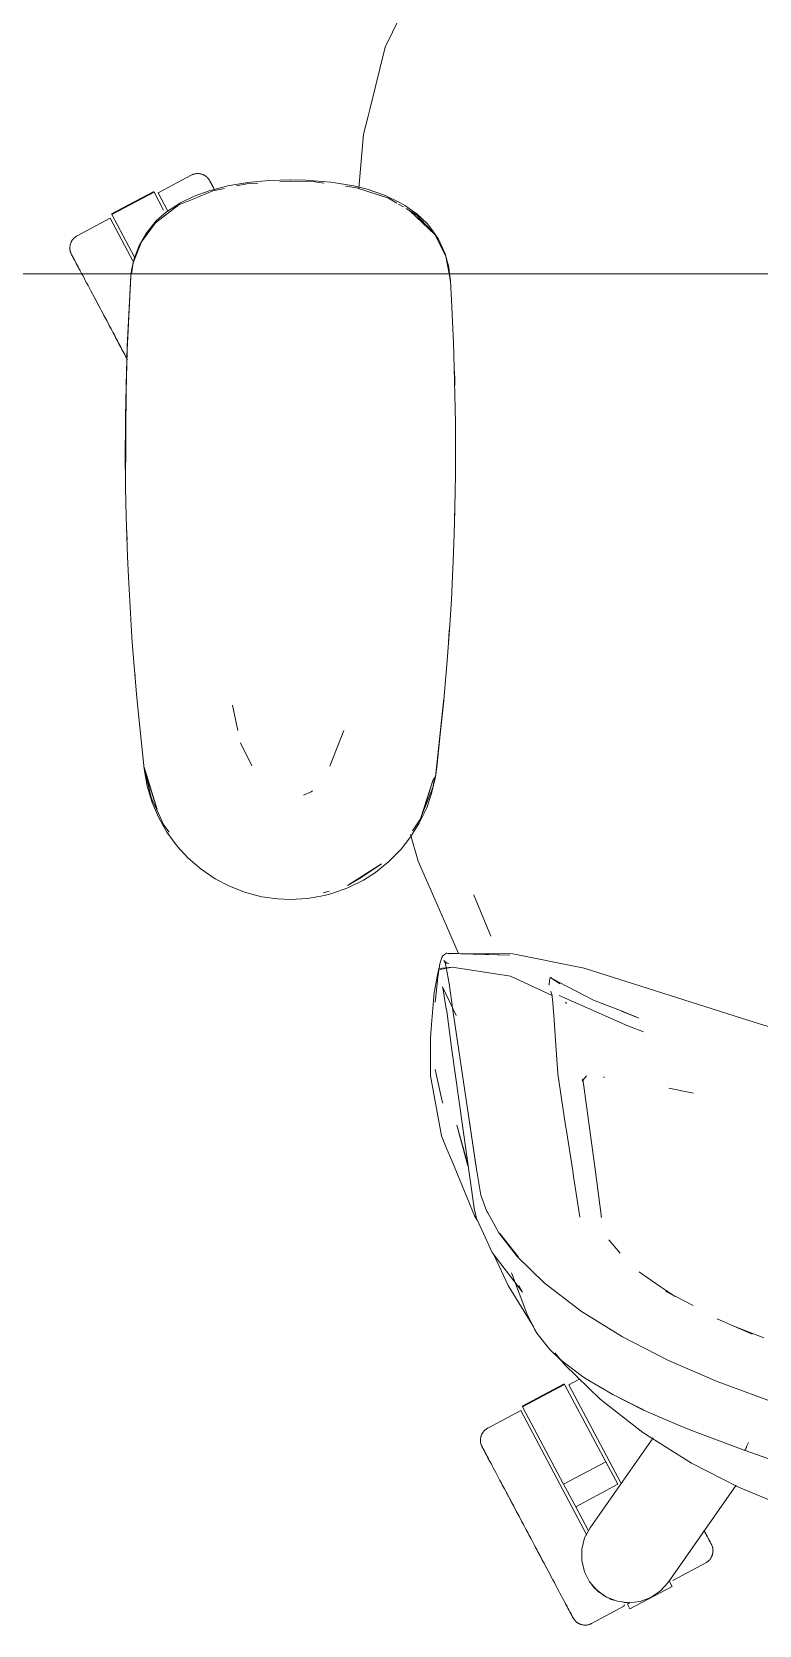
# Model space of a CAD drawing. Header units: millimetres. Extents: x 155927 to 295199, y -4084 to 97293.
# Drawn here: x 165574.8 to 165788.3, y 23020 to 23487.9 of the extents above; entities that cross this region are included whole.
import ezdxf

# ---------------------------------------------------------------- set-up
doc = ezdxf.new("R2010")
doc.units = ezdxf.units.MM
doc.header["$MEASUREMENT"] = 0
doc.layers.add('G-IMPT', color=8, linetype='CONTINUOUS', lineweight=9)
doc.layers.add('I-FURN', color=8, linetype='CONTINUOUS', lineweight=9)

msp = doc.modelspace()

# ---------------------------------------------------------------- linework, layer by layer
at = {"layer": 'G-IMPT'}
for p, q in [((165680.64, 23487.84), (165686.28, 23499.31)), ((165680.64, 23487.84), (165678.49, 23483.47)), ((165678.49, 23483.47), (165674.08, 23465.53)), ((165674.08, 23465.53), (165673.5, 23463.16)), ((165672.2, 23457.87), (165673.5, 23463.16)), ((165670.76, 23441.99), (165672.2, 23457.87)), ((165626.81, 23441.28), (165632.29, 23442.71)), ((165627.93, 23441.26), (165631.39, 23441.97)), ((165638.23, 23443.71), (165632.29, 23442.71)), ((165634.9, 23442.69), (165637.89, 23443.3)), ((165637.89, 23443.3), (165641.09, 23443.49)), ((165638.23, 23443.71), (165644.38, 23444.28)), ((165650.72, 23444.46), (165644.38, 23444.28)), ((165647.61, 23443.89), (165650.72, 23444.08)), ((165655.22, 23444.37), (165650.72, 23444.46)), ((165657.88, 23443.85), (165650.72, 23444.08)), ((165655.22, 23444.37), (165662.54, 23443.79)), ((165657.88, 23443.85), (165660.66, 23443.46)), ((165669.3, 23442.68), (165662.54, 23443.79)), ((165666.85, 23442.59), (165670.14, 23442.13)), ((165673.23, 23441.7), (165669.3, 23442.68)), ((165670.14, 23442.13), (165679.53, 23439.1)), ((165673.23, 23441.7), (165678.31, 23439.96)), ((165611.12, 23431.87), (165617.91, 23437.09)), ((165618.41, 23437.71), (165614.36, 23435.06)), ((165617.91, 23437.09), (165622.3, 23438.93)), ((165618.41, 23437.71), (165622.48, 23439.7)), ((165627.93, 23441.26), (165622.3, 23438.93)), ((165626.81, 23441.28), (165622.48, 23439.7)), ((165678.31, 23439.96), (165682.95, 23437.75)), ((165679.53, 23439.1), (165681.99, 23437.63)), ((165682.45, 23437.35), (165683.89, 23436.49)), ((165682.95, 23437.75), (165684.32, 23436.95)), ((165687.78, 23434.5), (165684.32, 23436.95)), ((165608.24, 23428.65), (165611.32, 23432.39)), ((165614.36, 23435.06), (165611.32, 23432.39)), ((165684.68, 23436.02), (165687.83, 23434.13)), ((165685.75, 23435.33), (165687.22, 23434.05)), ((165685.75, 23435.33), (165693.14, 23428.42)), ((165687.37, 23433.91), (165690.91, 23430.84)), ((165690.83, 23431.64), (165687.78, 23434.5)), ((165687.83, 23434.13), (165693.14, 23428.42)), ((165606.29, 23425.22), (165608.24, 23428.65)), ((165606.95, 23426.25), (165611.12, 23431.87)), ((165690.83, 23431.64), (165691.96, 23430.31)), ((165693.14, 23428.42), (165690.91, 23430.84)), ((165694.16, 23427.09), (165691.96, 23430.31)), ((165694.24, 23426.19), (165693.14, 23428.42)), ((165604.54, 23420.05), (165606.95, 23426.25)), ((165606.29, 23425.22), (165604.89, 23421.58)), ((165694.16, 23427.09), (165696.15, 23422.77)), ((165694.24, 23426.19), (165696.35, 23421.93)), ((165604.54, 23420.05), (165604.06, 23416.88)), ((165604.53, 23420.23), (165604.08, 23417.84)), ((165604.53, 23420.23), (165604.89, 23421.58)), ((165697.22, 23418.82), (165696.15, 23422.77)), ((165696.35, 23421.93), (165697.29, 23416.88)), ((165697.46, 23416.88), (165697.22, 23418.82)), ((165602.74, 23394.4), (165603.83, 23416.19)), ((165602.74, 23394.4), (165603.72, 23414.58)), ((165602.78, 23395.61), (165603.83, 23416.19)), ((165603.83, 23416.19), (165603.72, 23414.58)), ((165603.83, 23416.19), (165604.08, 23417.84)), ((165697.29, 23416.88), (165697.72, 23414.58)), ((165697.72, 23414.81), (165697.46, 23416.88)), ((165698, 23409.14), (165697.72, 23414.81)), ((165698, 23409.14), (165698.61, 23396.58)), ((165602.28, 23374.22), (165602.78, 23395.61)), ((165602.44, 23384.05), (165602.78, 23395.61)), ((165602.78, 23395.61), (165602.74, 23394.4)), ((165698.74, 23393.04), (165698.61, 23396.58)), ((165602.28, 23374.22), (165602.74, 23394.4)), ((165699.12, 23377.37), (165698.74, 23393.04)), ((165698.82, 23388.99), (165698.94, 23386.31)), ((165698.94, 23384.09), (165698.94, 23386.31)), ((165602.44, 23384.05), (165602.23, 23364.83)), ((165602.28, 23374.22), (165602.44, 23384.05)), ((165602.32, 23354.03), (165602.44, 23384.05)), ((165602.3, 23376.25), (165602.37, 23378.16)), ((165602.32, 23374.22), (165602.3, 23376.25)), ((165699.12, 23377.37), (165699.17, 23372.86)), ((165602.32, 23354.03), (165602.28, 23374.22)), ((165699.17, 23372.86), (165699.16, 23358.14)), ((165602.32, 23354.03), (165602.23, 23364.83)), ((165699.09, 23352.67), (165699.16, 23358.14)), ((165602.32, 23354.03), (165602.49, 23345.61)), ((165699.09, 23352.67), (165698.79, 23340.37)), ((165602.88, 23333.86), (165602.49, 23345.61)), ((165698.95, 23345.89), (165698.95, 23347.97)), ((165602.63, 23340.68), (165602.61, 23342.17)), ((165602.74, 23338.74), (165602.63, 23340.68)), ((165698.5, 23332.49), (165698.79, 23340.37)), ((165602.88, 23333.86), (165603.13, 23327.83)), ((165698.5, 23332.49), (165697.96, 23321.18)), ((165603.94, 23313.69), (165603.13, 23327.83)), ((165697.4, 23312.31), (165697.96, 23321.18)), ((165604.27, 23308.6), (165603.94, 23313.69)), ((165697.4, 23312.31), (165696.67, 23302.02)), ((165697.26, 23310.27), (165697.35, 23312.17)), ((165604.27, 23308.6), (165605.51, 23293.55)), ((165697.26, 23310.27), (165697.13, 23308.85)), ((165695.69, 23290.62), (165696.67, 23302.02)), ((165604.92, 23300.42), (165605.08, 23298.75)), ((165605.51, 23293.55), (165605.86, 23289.42)), ((165693.33, 23269.19), (165695.79, 23292.14)), ((165695.79, 23292.14), (165693.67, 23272.01)), ((165605.86, 23289.42), (165607.76, 23271.49)), ((165633.73, 23290.21), (165635.31, 23282.77)), ((165693.33, 23269.19), (165695.69, 23290.62)), ((165666.43, 23282.71), (165662.29, 23272.28)), ((165639.34, 23272.38), (165636.07, 23279.16)), ((165607.76, 23272.01), (165611.6, 23259.54)), ((165607.76, 23272.01), (165608.68, 23268.69)), ((165607.76, 23271.49), (165608.66, 23266.45)), ((165609.81, 23263.04), (165607.89, 23271.44)), ((165611.6, 23259.54), (165608.68, 23268.69)), ((165688.93, 23256.84), (165692.75, 23268.69)), ((165689.84, 23259.54), (165692.75, 23268.69)), ((165693.33, 23269.19), (165692.18, 23264.23)), ((165693.12, 23269.11), (165692.54, 23266.06)), ((165693.33, 23269.19), (165693.67, 23272.01)), ((165610.13, 23261.58), (165608.66, 23266.45)), ((165654.54, 23263.74), (165656.76, 23264.76)), ((165656.76, 23264.76), (165657.22, 23265.05)), ((165692.54, 23266.06), (165689.34, 23257.87)), ((165690.73, 23260.09), (165692.18, 23264.23)), ((165609.81, 23263.04), (165613.55, 23254.97)), ((165611.94, 23257.35), (165610.13, 23261.58)), ((165688.54, 23255.51), (165690.73, 23260.09)), ((165688.93, 23256.84), (165689.84, 23259.54)), ((165611.94, 23257.35), (165614.45, 23252.91)), ((165615.14, 23252.86), (165613.55, 23254.97)), ((165688.54, 23255.51), (165685.81, 23251.19)), ((165688.93, 23256.84), (165686.51, 23253.26)), ((165689.21, 23257.54), (165688.93, 23256.84)), ((165617.44, 23248.82), (165614.45, 23252.91)), ((165683.19, 23247.88), (165685.81, 23251.19)), ((165688.25, 23244.35), (165686, 23252.17)), ((165617.44, 23248.82), (165620.61, 23245.38)), ((165624.45, 23242.06), (165620.61, 23245.38)), ((165679.64, 23244.27), (165683.19, 23247.88)), ((165628.61, 23239.23), (165624.45, 23242.06)), ((165667.51, 23237.23), (165677.46, 23243.55)), ((165671.19, 23239.39), (165677.46, 23243.55)), ((165672.12, 23238.82), (165675.66, 23241.09)), ((165679.64, 23244.27), (165675.66, 23241.09)), ((165688.25, 23244.35), (165693.11, 23233.23)), ((165628.61, 23239.23), (165632.78, 23237.04)), ((165632.78, 23237.04), (165637.49, 23235.21)), ((165667.61, 23236.58), (165662.83, 23234.87)), ((165667.51, 23237.23), (165671.19, 23239.39)), ((165667.61, 23236.58), (165672.12, 23238.82)), ((165642.36, 23233.95), (165637.49, 23235.21)), ((165642.36, 23233.95), (165646.87, 23233.3)), ((165650.72, 23233.13), (165646.87, 23233.3)), ((165650.72, 23233.13), (165655.76, 23233.42)), ((165655.76, 23233.42), (165660.71, 23234.3)), ((165662.06, 23235.56), (165660.37, 23235.05)), ((165660.71, 23234.3), (165662.83, 23234.87)), ((165693.11, 23233.23), (165696.53, 23225.39)), ((165704.53, 23234.45), (165704.64, 23234.19)), ((165709.56, 23222.33), (165704.64, 23234.19)), ((165696.53, 23225.39), (165700.1, 23217.22)), ((165696.55, 23217.36), (165695.97, 23216.97)), ((165696.55, 23217.36), (165697.41, 23217.17)), ((165715.11, 23216.75), (165696.66, 23217.33)), ((165696.66, 23217.33), (165697.13, 23217.23)), ((165715.11, 23216.75), (165697.13, 23217.23)), ((165715.99, 23217.19), (165697.13, 23217.23)), ((165697.13, 23217.23), (165697.3, 23217.2)), ((165697.41, 23217.17), (165697.3, 23217.2)), ((165736.95, 23212.99), (165715.99, 23217.19)), ((165693.81, 23210.5), (165694.26, 23212.82)), ((165694.07, 23210.91), (165694.61, 23214.19)), ((165698.21, 23213.21), (165694.26, 23212.82)), ((165694.61, 23214.19), (165695.16, 23216.06)), ((165694.67, 23212.59), (165698.25, 23213.27)), ((165694.67, 23212.59), (165698.21, 23213.21)), ((165695.48, 23216.59), (165695.16, 23216.06)), ((165695.48, 23216.59), (165695.97, 23216.97)), ((165696.2, 23214.7), (165695.8, 23215.2)), ((165696.36, 23214.11), (165695.8, 23215.2)), ((165696.36, 23214.11), (165696.19, 23214.73)), ((165696.19, 23214.73), (165697.3, 23208.46)), ((165696.74, 23214.38), (165696.2, 23214.7)), ((165696.74, 23214.38), (165697.24, 23214.3)), ((165715.29, 23210.56), (165698.25, 23213.27)), ((165787.19, 23197), (165736.95, 23212.99)), ((165693.81, 23210.5), (165693, 23206.25)), ((165693.48, 23205.61), (165693.99, 23210.3)), ((165694.07, 23210.91), (165693.99, 23210.3)), ((165698.41, 23200.61), (165697.3, 23208.46)), ((165715.29, 23210.56), (165727.59, 23204.97)), ((165726.66, 23207.95), (165726.82, 23209.48)), ((165726.82, 23209.48), (165726.97, 23210.17)), ((165726.97, 23210.17), (165727.1, 23210.2)), ((165727.1, 23210.2), (165727.27, 23210.23)), ((165727.1, 23210.2), (165729.81, 23208.36)), ((165727.1, 23210.2), (165729.56, 23208.85)), ((165739.67, 23203.57), (165729.56, 23208.85)), ((165692.15, 23196.46), (165692.96, 23205.78)), ((165692.96, 23205.78), (165693, 23206.25)), ((165693.48, 23205.61), (165693.26, 23203.02)), ((165699.4, 23199.06), (165695.39, 23207.49)), ((165695.39, 23207.49), (165695.54, 23206.62)), ((165695.54, 23206.62), (165696.37, 23201.6)), ((165727.14, 23206.22), (165727.41, 23205.45)), ((165727.43, 23205.38), (165727.41, 23205.45)), ((165727.72, 23202.92), (165727.43, 23205.38)), ((165749.77, 23196.02), (165729.61, 23204.94)), ((165731.78, 23202.56), (165731.51, 23203)), ((165739.67, 23203.57), (165748.14, 23200.31)), ((165696.37, 23201.6), (165696.59, 23200.31)), ((165698.02, 23189.64), (165696.59, 23200.31)), ((165702.97, 23169.73), (165698.41, 23200.61)), ((165727.72, 23202.92), (165727.76, 23202.55)), ((165728.01, 23199.14), (165727.76, 23202.55)), ((165728.01, 23199.14), (165728.65, 23190.3)), ((165753.03, 23198.3), (165747.93, 23200.32)), ((165747.93, 23200.32), (165752.46, 23198.53)), ((165748.14, 23200.31), (165753.03, 23198.3)), ((165692.15, 23196.46), (165691.81, 23192.5)), ((165754.36, 23194.27), (165749.77, 23196.02)), ((165787.19, 23197), (165817.17, 23187.82)), ((165691.81, 23192.5), (165691.81, 23188.33)), ((165698.02, 23189.64), (165704.7, 23142.43)), ((165729.27, 23182.05), (165728.65, 23190.3)), ((165691.84, 23181.36), (165691.81, 23188.33)), ((165691.84, 23181.36), (165695.08, 23163.67)), ((165693.25, 23183.23), (165695.29, 23173.92)), ((165729.28, 23181.97), (165729.27, 23182.05)), ((165729.28, 23181.97), (165731.49, 23166.76)), ((165737.66, 23181.32), (165736.41, 23179.75)), ((165736.45, 23179.96), (165736.49, 23180.2)), ((165736.54, 23180.46), (165736.49, 23180.2)), ((165740.28, 23153.13), (165736.54, 23180.46)), ((165742.6, 23180.96), (165742.95, 23180.92)), ((165769.08, 23176.28), (165761.82, 23177.7)), ((165695.29, 23173.92), (165695.45, 23173.35)), ((165699.57, 23166.85), (165702.93, 23154.96)), ((165699.57, 23166.85), (165702.82, 23154.86)), ((165702.97, 23169.73), (165705.3, 23154.54)), ((165703.06, 23169.13), (165705.36, 23153.97)), ((165703.06, 23169.13), (165705.3, 23154.54)), ((165731.49, 23166.76), (165731.73, 23165.21)), ((165695.08, 23163.67), (165696.67, 23159.81)), ((165731.73, 23165.21), (165733.6, 23153.43)), ((165698.06, 23156.44), (165696.67, 23159.81)), ((165704.86, 23139.99), (165698.06, 23156.44)), ((165706.66, 23146.3), (165705.36, 23153.97)), ((165733.86, 23151.78), (165733.6, 23153.43)), ((165734.92, 23144.94), (165733.86, 23151.78)), ((165740.28, 23153.13), (165742.06, 23139.77)), ((165704.7, 23142.43), (165705.35, 23139.43)), ((165708.41, 23141.5), (165706.66, 23146.3)), ((165734.92, 23144.94), (165735.67, 23139.87)), ((165705.63, 23138.82), (165704.86, 23139.99)), ((165706.91, 23136.07), (165705.35, 23139.43)), ((165708.41, 23141.5), (165708.63, 23141.08)), ((165711.92, 23135.25), (165708.63, 23141.08)), ((165742.06, 23139.77), (165741.91, 23140.24)), ((165709.98, 23129.49), (165706.91, 23136.07)), ((165717.34, 23128.28), (165711.92, 23135.25)), ((165712.24, 23135.02), (165717.64, 23128.07)), ((165712.24, 23135.02), (165714.83, 23131.65)), ((165747.56, 23129.27), (165744.22, 23133.18)), ((165718.89, 23117.84), (165709.98, 23129.49)), ((165714.6, 23119.73), (165710.62, 23128.36)), ((165717.64, 23128.07), (165714.83, 23131.65)), ((165717.34, 23128.28), (165725.24, 23120.55)), ((165715.66, 23123.5), (165720.17, 23111.59)), ((165754.19, 23123), (165753.09, 23123.75)), ((165721.73, 23108.28), (165714.6, 23119.73)), ((165718.89, 23117.84), (165717.78, 23119.79)), ((165725.24, 23120.55), (165735.67, 23112.53)), ((165759.32, 23119.51), (165754.19, 23123)), ((165759.9, 23119.11), (165759.32, 23119.51)), ((165763.66, 23116.55), (165759.9, 23119.11)), ((165763.66, 23116.55), (165760.88, 23118.06)), ((165768.99, 23113.87), (165760.88, 23118.06)), ((165721.24, 23109.36), (165720.17, 23111.59)), ((165735.67, 23112.53), (165735.93, 23112.36)), ((165742.03, 23108.47), (165735.93, 23112.36)), ((165776.03, 23110), (165780.88, 23107.8)), ((165722.42, 23106.93), (165721.24, 23109.36)), ((165721.73, 23108.28), (165722.23, 23107.52)), ((165722.42, 23106.93), (165723.03, 23105.79)), ((165723.03, 23105.79), (165726.89, 23100.93)), ((165742.03, 23108.47), (165748.26, 23104.71)), ((165755.05, 23101.14), (165748.26, 23104.71)), ((165780.88, 23107.8), (165786.32, 23105.49)), ((165780.88, 23107.8), (165787.96, 23105.08)), ((165789.69, 23104.42), (165787.96, 23105.08)), ((165729.92, 23098.03), (165726.89, 23100.93)), ((165728.34, 23100.04), (165731.34, 23096.36)), ((165755.05, 23101.14), (165761.77, 23097.75)), ((165729.92, 23098.03), (165736.05, 23093.32)), ((165731.34, 23096.36), (165741.63, 23086.4)), ((165776, 23091.57), (165761.77, 23097.75)), ((165736.05, 23093.32), (165737.34, 23092.45)), ((165745.34, 23087.72), (165737.34, 23092.45)), ((165776, 23091.57), (165790.88, 23086.11)), ((165754.23, 23076.6), (165741.63, 23086.4)), ((165753.95, 23083.41), (165745.34, 23087.72)), ((165754.39, 23083.19), (165745.34, 23087.72)), ((165745.34, 23087.72), (165745.94, 23087.42)), ((165754.39, 23083.19), (165745.94, 23087.42)), ((165753.95, 23083.41), (165754.39, 23083.19)), ((165754.39, 23083.19), (165765.35, 23078.42)), ((165765.35, 23078.42), (165769.03, 23076.94)), ((165769.03, 23076.94), (165783.99, 23071.37)), ((165754.23, 23076.6), (165768.53, 23067.62)), ((165784.77, 23072.64), (165784.39, 23071.81)), ((165784.49, 23071.99), (165784.39, 23071.81)), ((165784.77, 23072.64), (165784.49, 23071.99)), ((165784.77, 23072.64), (165785.2, 23073.69)), ((165784.77, 23072.64), (165784.97, 23073.1)), ((165785.2, 23073.69), (165784.97, 23073.1)), ((165768.53, 23067.62), (165782.31, 23060.53)), ((165783.99, 23071.37), (165784.12, 23071.41)), ((165784.12, 23071.41), (165783.99, 23071.41)), ((165783.99, 23071.41), (165790.92, 23069)), ((165784.12, 23071.41), (165784.39, 23071.81)), ((165784.12, 23071.41), (165784.17, 23071.42)), ((165784.39, 23071.81), (165784.17, 23071.42)), ((165800.28, 23053.02), (165782.31, 23060.53))]:
    msp.add_line(p, q, dxfattribs=at)
at = {"layer": 'I-FURN'}
for p, q in [((165622.96, 23446.27), (165623.12, 23446.29)), ((165623.12, 23446.29), (165623.28, 23446.3)), ((165623.28, 23446.3), (165623.44, 23446.3)), ((165623.44, 23446.3), (165623.6, 23446.3)), ((165623.6, 23446.3), (165623.76, 23446.29)), ((165623.76, 23446.29), (165623.92, 23446.28)), ((165623.92, 23446.28), (165624.08, 23446.26)), ((165621.58, 23445.83), (165611.9, 23440.68)), ((165621.58, 23445.83), (165621.73, 23445.9)), ((165621.73, 23445.9), (165621.87, 23445.97)), ((165621.87, 23445.97), (165622.02, 23446.03)), ((165622.02, 23446.03), (165622.17, 23446.09)), ((165622.17, 23446.09), (165622.33, 23446.13)), ((165622.33, 23446.13), (165622.48, 23446.18)), ((165622.48, 23446.18), (165622.64, 23446.21)), ((165622.64, 23446.21), (165622.8, 23446.24)), ((165622.8, 23446.24), (165622.96, 23446.27)), ((165624.08, 23446.26), (165624.24, 23446.23)), ((165624.24, 23446.23), (165624.4, 23446.19)), ((165624.4, 23446.19), (165624.56, 23446.15)), ((165624.56, 23446.15), (165624.71, 23446.11)), ((165624.71, 23446.11), (165624.86, 23446.06)), ((165624.86, 23446.06), (165625.01, 23446)), ((165625.01, 23446), (165625.16, 23445.93)), ((165625.16, 23445.93), (165625.31, 23445.86)), ((165625.31, 23445.86), (165625.45, 23445.79)), ((165625.45, 23445.79), (165625.59, 23445.7)), ((165625.59, 23445.7), (165625.72, 23445.62)), ((165625.72, 23445.62), (165625.85, 23445.52)), ((165625.85, 23445.52), (165625.98, 23445.43)), ((165625.98, 23445.43), (165626.11, 23445.32)), ((165626.11, 23445.32), (165626.23, 23445.22)), ((165626.23, 23445.22), (165626.34, 23445.1)), ((165626.34, 23445.1), (165626.45, 23444.99)), ((165626.45, 23444.99), (165626.56, 23444.87)), ((165626.56, 23444.87), (165626.66, 23444.74)), ((165626.66, 23444.74), (165626.76, 23444.61)), ((165626.76, 23444.61), (165626.85, 23444.48)), ((165626.85, 23444.48), (165626.93, 23444.34)), ((165626.93, 23444.34), (165627.01, 23444.2)), ((165627.01, 23444.2), (165627.03, 23444.16)), ((165627.03, 23444.16), (165627.04, 23444.14)), ((165627.04, 23444.16), (165627.03, 23444.16)), ((165627.06, 23444.12), (165627.04, 23444.16)), ((165627.04, 23444.14), (165627.08, 23444.08)), ((165627.1, 23444.03), (165627.06, 23444.12)), ((165627.08, 23444.08), (165627.13, 23443.98)), ((165627.17, 23443.91), (165627.1, 23444.03)), ((165627.13, 23443.98), (165627.2, 23443.84)), ((165627.25, 23443.75), (165627.17, 23443.91)), ((165627.2, 23443.84), (165627.3, 23443.66)), ((165627.36, 23443.55), (165627.25, 23443.75)), ((165627.3, 23443.66), (165627.42, 23443.44)), ((165627.49, 23443.31), (165627.36, 23443.55)), ((165627.42, 23443.44), (165627.55, 23443.18)), ((165627.64, 23443.03), (165627.49, 23443.31)), ((165627.55, 23443.18), (165627.71, 23442.89)), ((165627.81, 23442.71), (165627.64, 23443.03)), ((165627.71, 23442.89), (165627.89, 23442.55)), ((165628, 23442.36), (165627.81, 23442.71)), ((165627.89, 23442.55), (165628.09, 23442.18)), ((165628.2, 23441.96), (165628, 23442.36)), ((165628.09, 23442.18), (165628.31, 23441.77)), ((165628.43, 23441.53), (165628.2, 23441.96)), ((165610.58, 23441.04), (165598.21, 23434.46)), ((165598.31, 23434.29), (165610.67, 23440.86)), ((165610.67, 23440.86), (165613.48, 23435.57)), ((165611.9, 23440.68), (165614.66, 23435.49)), ((165597.77, 23433.17), (165588.08, 23428.02)), ((165597.77, 23433.17), (165604.5, 23420.5)), ((165604.96, 23421.78), (165598.31, 23434.29)), ((165587.38, 23427.54), (165587.51, 23427.65)), ((165587.51, 23427.65), (165587.64, 23427.74)), ((165587.64, 23427.74), (165587.77, 23427.83)), ((165587.77, 23427.83), (165587.91, 23427.92)), ((165587.91, 23427.92), (165588.05, 23428)), ((165588.05, 23428), (165588.08, 23428.02)), ((165585.95, 23424.59), (165585.96, 23424.75)), ((165585.95, 23424.42), (165585.95, 23424.59)), ((165585.95, 23424.26), (165585.95, 23424.42)), ((165585.96, 23424.1), (165585.95, 23424.26)), ((165585.96, 23424.75), (165585.97, 23424.91)), ((165585.98, 23423.94), (165585.96, 23424.1)), ((165585.97, 23424.91), (165585.99, 23425.07)), ((165586, 23423.78), (165585.98, 23423.94)), ((165585.99, 23425.07), (165586.02, 23425.23)), ((165586.03, 23423.62), (165586, 23423.78)), ((165586.02, 23425.23), (165586.05, 23425.38)), ((165586.07, 23423.47), (165586.03, 23423.62)), ((165586.05, 23425.38), (165586.09, 23425.54)), ((165586.11, 23423.31), (165586.07, 23423.47)), ((165586.09, 23425.54), (165586.14, 23425.69)), ((165586.16, 23423.16), (165586.11, 23423.31)), ((165586.14, 23425.69), (165586.19, 23425.85)), ((165586.22, 23423.01), (165586.16, 23423.16)), ((165586.19, 23425.85), (165586.25, 23426)), ((165586.28, 23422.86), (165586.22, 23423.01)), ((165586.25, 23426), (165586.32, 23426.14)), ((165586.32, 23426.14), (165586.39, 23426.29)), ((165586.39, 23426.29), (165586.46, 23426.43)), ((165586.46, 23426.43), (165586.54, 23426.57)), ((165586.54, 23426.57), (165586.63, 23426.71)), ((165586.63, 23426.71), (165586.72, 23426.84)), ((165586.72, 23426.84), (165586.82, 23426.97)), ((165586.82, 23426.97), (165586.92, 23427.09)), ((165586.92, 23427.09), (165587.03, 23427.21)), ((165587.03, 23427.21), (165587.14, 23427.33)), ((165587.14, 23427.33), (165587.26, 23427.44)), ((165587.26, 23427.44), (165587.38, 23427.54)), ((165586.35, 23422.71), (165586.28, 23422.86)), ((165586.42, 23422.57), (165586.35, 23422.71)), ((165586.42, 23422.56), (165586.42, 23422.57)), ((165586.42, 23422.57), (165586.43, 23422.55)), ((165586.44, 23422.52), (165586.42, 23422.56)), ((165586.43, 23422.55), (165586.46, 23422.49)), ((165586.49, 23422.44), (165586.44, 23422.52)), ((165586.46, 23422.49), (165586.51, 23422.39)), ((165586.55, 23422.32), (165586.49, 23422.44)), ((165586.51, 23422.39), (165586.59, 23422.25)), ((165586.64, 23422.15), (165586.55, 23422.32)), ((165586.59, 23422.25), (165586.68, 23422.07)), ((165586.75, 23421.95), (165586.64, 23422.15)), ((165586.68, 23422.07), (165586.8, 23421.85)), ((165586.87, 23421.71), (165586.75, 23421.95)), ((165586.8, 23421.85), (165586.94, 23421.59)), ((165587.02, 23421.43), (165586.87, 23421.71)), ((165586.94, 23421.59), (165587.1, 23421.29)), ((165587.19, 23421.12), (165587.02, 23421.43)), ((165587.1, 23421.29), (165587.28, 23420.96)), ((165587.38, 23420.76), (165587.19, 23421.12)), ((165587.28, 23420.96), (165587.47, 23420.58)), ((165587.59, 23420.37), (165587.38, 23420.76)), ((165587.47, 23420.58), (165587.69, 23420.17)), ((165587.82, 23419.94), (165587.59, 23420.37)), ((165587.69, 23420.17), (165587.93, 23419.73)), ((165588.06, 23419.47), (165587.82, 23419.94)), ((165587.93, 23419.73), (165588.18, 23419.25)), ((165588.33, 23418.97), (165588.06, 23419.47)), ((165588.18, 23419.25), (165588.46, 23418.73)), ((165588.62, 23418.43), (165588.33, 23418.97)), ((165588.46, 23418.73), (165588.75, 23418.18)), ((165588.92, 23417.87), (165588.62, 23418.43)), ((165245.72, 23416.88), (166645.72, 23416.88)), ((166645.72, 23416.88), (165245.72, 23416.88)), ((165588.75, 23418.18), (165589.06, 23417.59)), ((165589.06, 23417.59), (165589.39, 23416.98)), ((165589.39, 23416.98), (165589.74, 23416.33)), ((165589.74, 23416.33), (165590.1, 23415.65)), ((165590.1, 23415.65), (165590.47, 23414.94)), ((165590.47, 23414.94), (165590.86, 23414.21)), ((165590.86, 23414.21), (165591.27, 23413.45)), ((165591.27, 23413.45), (165591.69, 23412.66)), ((165591.69, 23412.66), (165592.12, 23411.85)), ((165592.12, 23411.85), (165592.56, 23411.01)), ((165592.81, 23410.55), (165592.36, 23411.4)), ((165592.56, 23411.01), (165593.02, 23410.16)), ((165593.27, 23409.68), (165592.81, 23410.55)), ((165593.02, 23410.16), (165593.48, 23409.28)), ((165593.74, 23408.8), (165593.27, 23409.68)), ((165593.48, 23409.28), (165593.96, 23408.38)), ((165594.22, 23407.89), (165593.74, 23408.8)), ((165593.96, 23408.38), (165594.45, 23407.47)), ((165594.71, 23406.97), (165594.22, 23407.89)), ((165594.45, 23407.47), (165594.94, 23406.54)), ((165595.21, 23406.03), (165594.71, 23406.97)), ((165594.94, 23406.54), (165595.44, 23405.59)), ((165595.72, 23405.08), (165595.21, 23406.03)), ((165595.44, 23405.59), (165595.95, 23404.64)), ((165596.23, 23404.12), (165595.72, 23405.08)), ((165595.95, 23404.64), (165596.47, 23403.67)), ((165596.75, 23403.14), (165596.23, 23404.12)), ((165596.47, 23403.67), (165596.99, 23402.69)), ((165597.27, 23402.16), (165596.75, 23403.14)), ((165596.99, 23402.69), (165597.51, 23401.7)), ((165597.8, 23401.17), (165597.27, 23402.16)), ((165597.51, 23401.7), (165598.04, 23400.71)), ((165598.33, 23400.17), (165597.8, 23401.17)), ((165598.04, 23400.71), (165598.57, 23399.71)), ((165598.86, 23399.17), (165598.33, 23400.17)), ((165598.57, 23399.71), (165599.11, 23398.71)), ((165599.39, 23398.16), (165598.86, 23399.17)), ((165599.11, 23398.71), (165599.64, 23397.7)), ((165599.93, 23397.16), (165599.39, 23398.16)), ((165599.64, 23397.7), (165600.17, 23396.7)), ((165600.46, 23396.15), (165599.93, 23397.16)), ((165600.17, 23396.7), (165600.71, 23395.69)), ((165601, 23395.15), (165600.46, 23396.15)), ((165600.71, 23395.69), (165601.24, 23394.69)), ((165601.53, 23394.15), (165601, 23395.15)), ((165601.24, 23394.69), (165601.77, 23393.69)), ((165602.06, 23393.16), (165601.53, 23394.15)), ((165601.77, 23393.69), (165602.3, 23392.7)), ((165602.58, 23392.17), (165602.06, 23393.16)), ((165602.3, 23392.7), (165602.82, 23391.72)), ((165731.14, 23090.91), (165718.77, 23084.33)), ((165718.87, 23084.16), (165731.23, 23090.73)), ((165731.23, 23090.73), (165743.3, 23068.03)), ((165735.61, 23092.23), (165732.46, 23090.55)), ((165732.46, 23090.55), (165747.71, 23061.85)), ((165718.33, 23083.04), (165708.64, 23077.89)), ((165718.33, 23083.04), (165737.79, 23046.43)), ((165730.94, 23061.45), (165718.87, 23084.16)), ((165707.19, 23076.58), (165707.28, 23076.71)), ((165707.28, 23076.71), (165707.38, 23076.84)), ((165707.38, 23076.84), (165707.48, 23076.96)), ((165707.48, 23076.96), (165707.59, 23077.08)), ((165707.59, 23077.08), (165707.7, 23077.2)), ((165707.7, 23077.2), (165707.82, 23077.31)), ((165707.82, 23077.31), (165707.94, 23077.41)), ((165707.94, 23077.41), (165708.07, 23077.52)), ((165708.07, 23077.52), (165708.2, 23077.61)), ((165708.2, 23077.61), (165708.33, 23077.7)), ((165708.33, 23077.7), (165708.47, 23077.79)), ((165708.47, 23077.79), (165708.61, 23077.87)), ((165708.61, 23077.87), (165708.64, 23077.89)), ((165706.51, 23074.46), (165706.52, 23074.62)), ((165706.51, 23074.29), (165706.51, 23074.46)), ((165706.51, 23074.13), (165706.51, 23074.29)), ((165706.52, 23073.97), (165706.51, 23074.13)), ((165706.52, 23074.62), (165706.53, 23074.78)), ((165706.54, 23073.81), (165706.52, 23073.97)), ((165706.53, 23074.78), (165706.55, 23074.94)), ((165706.56, 23073.65), (165706.54, 23073.81)), ((165706.55, 23074.94), (165706.58, 23075.1)), ((165706.59, 23073.49), (165706.56, 23073.65)), ((165706.58, 23075.1), (165706.61, 23075.25)), ((165706.63, 23073.34), (165706.59, 23073.49)), ((165706.61, 23075.25), (165706.65, 23075.41)), ((165706.67, 23073.18), (165706.63, 23073.34)), ((165706.65, 23075.41), (165706.7, 23075.56)), ((165706.72, 23073.03), (165706.67, 23073.18)), ((165706.7, 23075.56), (165706.75, 23075.72)), ((165706.78, 23072.88), (165706.72, 23073.03)), ((165706.75, 23075.72), (165706.81, 23075.87)), ((165706.84, 23072.73), (165706.78, 23072.88)), ((165706.81, 23075.87), (165706.88, 23076.01)), ((165706.9, 23072.58), (165706.84, 23072.73)), ((165706.88, 23076.01), (165706.95, 23076.16)), ((165706.98, 23072.44), (165706.9, 23072.58)), ((165706.95, 23076.16), (165707.02, 23076.3)), ((165706.98, 23072.43), (165706.98, 23072.44)), ((165706.98, 23072.44), (165706.99, 23072.42)), ((165707, 23072.39), (165706.98, 23072.43)), ((165706.99, 23072.42), (165707.02, 23072.36)), ((165707.05, 23072.31), (165707, 23072.39)), ((165707.02, 23076.3), (165707.1, 23076.44)), ((165707.02, 23072.36), (165707.07, 23072.26)), ((165707.11, 23072.19), (165707.05, 23072.31)), ((165707.07, 23072.26), (165707.15, 23072.12)), ((165707.1, 23076.44), (165707.19, 23076.58)), ((165707.2, 23072.02), (165707.11, 23072.19)), ((165707.15, 23072.12), (165707.24, 23071.94)), ((165707.3, 23071.82), (165707.2, 23072.02)), ((165738.69, 23048.62), (165757.19, 23075.05)), ((165707.24, 23071.94), (165707.36, 23071.72)), ((165707.43, 23071.58), (165707.3, 23071.82)), ((165707.36, 23071.72), (165707.5, 23071.46)), ((165707.58, 23071.3), (165707.43, 23071.58)), ((165707.5, 23071.46), (165707.66, 23071.16)), ((165707.75, 23070.99), (165707.58, 23071.3)), ((165707.66, 23071.16), (165707.83, 23070.83)), ((165707.94, 23070.63), (165707.75, 23070.99)), ((165707.83, 23070.83), (165708.03, 23070.45)), ((165708.15, 23070.24), (165707.94, 23070.63)), ((165708.03, 23070.45), (165708.25, 23070.04)), ((165708.38, 23069.81), (165708.15, 23070.24)), ((165708.25, 23070.04), (165708.49, 23069.6)), ((165708.62, 23069.34), (165708.38, 23069.81)), ((165708.49, 23069.6), (165708.74, 23069.12)), ((165708.89, 23068.84), (165708.62, 23069.34)), ((165708.74, 23069.12), (165709.02, 23068.6)), ((165709.18, 23068.3), (165708.89, 23068.84)), ((165709.02, 23068.6), (165709.31, 23068.05)), ((165709.48, 23067.74), (165709.18, 23068.3)), ((165709.31, 23068.05), (165709.62, 23067.46)), ((165709.62, 23067.46), (165709.95, 23066.85)), ((165730.94, 23061.45), (165743.3, 23068.03)), ((165743.3, 23068.03), (165746.83, 23061.38)), ((165709.95, 23066.85), (165710.29, 23066.2)), ((165710.29, 23066.2), (165710.66, 23065.52)), ((165710.66, 23065.52), (165711.03, 23064.81)), ((165711.03, 23064.81), (165711.42, 23064.08)), ((165711.42, 23064.08), (165711.83, 23063.32)), ((165711.83, 23063.32), (165712.25, 23062.53)), ((165712.25, 23062.53), (165712.68, 23061.72)), ((165712.68, 23061.72), (165713.12, 23060.88)), ((165713.37, 23060.42), (165712.92, 23061.27)), ((165713.12, 23060.88), (165713.58, 23060.03)), ((165713.83, 23059.55), (165713.37, 23060.42)), ((165713.58, 23060.03), (165714.04, 23059.15)), ((165714.3, 23058.67), (165713.83, 23059.55)), ((165714.04, 23059.15), (165714.52, 23058.25)), ((165714.78, 23057.76), (165714.3, 23058.67)), ((165714.52, 23058.25), (165715.01, 23057.34)), ((165734.47, 23054.81), (165730.94, 23061.45)), ((165734.47, 23054.81), (165746.83, 23061.38)), ((165781.63, 23061.16), (165761.61, 23032.57)), ((165715.27, 23056.84), (165714.78, 23057.76)), ((165715.01, 23057.34), (165715.5, 23056.41)), ((165715.77, 23055.9), (165715.27, 23056.84)), ((165715.5, 23056.41), (165716, 23055.47)), ((165716.28, 23054.95), (165715.77, 23055.9)), ((165716, 23055.47), (165716.51, 23054.51)), ((165716.79, 23053.99), (165716.28, 23054.95)), ((165716.51, 23054.51), (165717.03, 23053.54)), ((165717.31, 23053.01), (165716.79, 23053.99)), ((165717.03, 23053.54), (165717.55, 23052.56)), ((165738.22, 23047.75), (165734.47, 23054.81)), ((165717.83, 23052.03), (165717.31, 23053.01)), ((165717.55, 23052.56), (165718.07, 23051.57)), ((165718.36, 23051.04), (165717.83, 23052.03)), ((165718.07, 23051.57), (165718.6, 23050.58)), ((165718.89, 23050.04), (165718.36, 23051.04)), ((165718.6, 23050.58), (165719.13, 23049.58)), ((165719.42, 23049.04), (165718.89, 23050.04)), ((165719.13, 23049.58), (165719.66, 23048.58)), ((165719.95, 23048.03), (165719.42, 23049.04)), ((165719.66, 23048.58), (165720.2, 23047.57)), ((165737.1, 23045.64), (165738.69, 23048.62)), ((165720.49, 23047.03), (165719.95, 23048.03)), ((165720.2, 23047.57), (165720.73, 23046.57)), ((165721.02, 23046.02), (165720.49, 23047.03)), ((165720.73, 23046.57), (165721.27, 23045.56)), ((165721.56, 23045.02), (165721.02, 23046.02)), ((165721.27, 23045.56), (165721.8, 23044.56)), ((165722.09, 23044.02), (165721.56, 23045.02)), ((165721.8, 23044.56), (165722.33, 23043.56)), ((165722.62, 23043.03), (165722.09, 23044.02)), ((165736.27, 23042.37), (165737.1, 23045.64)), ((165772.13, 23047.89), (165772.41, 23047.36)), ((165772.56, 23047.08), (165772.28, 23047.6)), ((165772.41, 23047.36), (165772.68, 23046.86)), ((165772.81, 23046.6), (165772.56, 23047.08)), ((165772.68, 23046.86), (165772.93, 23046.39)), ((165773.05, 23046.15), (165772.81, 23046.6)), ((165772.93, 23046.39), (165773.15, 23045.96)), ((165773.27, 23045.74), (165773.05, 23046.15)), ((165773.15, 23045.96), (165773.36, 23045.57)), ((165773.47, 23045.37), (165773.27, 23045.74)), ((165773.36, 23045.57), (165773.55, 23045.21)), ((165773.65, 23045.04), (165773.47, 23045.37)), ((165773.55, 23045.21), (165773.72, 23044.89)), ((165773.8, 23044.74), (165773.65, 23045.04)), ((165773.72, 23044.89), (165773.87, 23044.61)), ((165773.94, 23044.48), (165773.8, 23044.74)), ((165773.87, 23044.61), (165774, 23044.37)), ((165774.06, 23044.26), (165773.94, 23044.48)), ((165774, 23044.37), (165774.1, 23044.17)), ((165774.15, 23044.08), (165774.06, 23044.26)), ((165774.1, 23044.17), (165774.19, 23044.01)), ((165774.23, 23043.94), (165774.15, 23044.08)), ((165774.19, 23044.01), (165774.26, 23043.89)), ((165774.28, 23043.84), (165774.23, 23043.94)), ((165774.26, 23043.89), (165774.3, 23043.81)), ((165722.33, 23043.56), (165722.86, 23042.57)), ((165723.14, 23042.04), (165722.62, 23043.03)), ((165722.86, 23042.57), (165723.38, 23041.59)), ((165723.66, 23041.06), (165723.14, 23042.04)), ((165723.38, 23041.59), (165723.9, 23040.61)), ((165724.18, 23040.09), (165723.66, 23041.06)), ((165723.9, 23040.61), (165724.41, 23039.65)), ((165724.68, 23039.14), (165724.18, 23040.09)), ((165724.41, 23039.65), (165724.92, 23038.7)), ((165736.25, 23039), (165736.27, 23042.37)), ((165773.82, 23039.24), (165773.71, 23039.12)), ((165773.92, 23039.36), (165773.82, 23039.24)), ((165774.02, 23039.49), (165773.92, 23039.36)), ((165774.11, 23039.62), (165774.02, 23039.49)), ((165774.2, 23039.76), (165774.11, 23039.62)), ((165774.28, 23039.89), (165774.2, 23039.76)), ((165774.31, 23043.78), (165774.28, 23043.84)), ((165774.36, 23040.04), (165774.28, 23039.89)), ((165774.3, 23043.81), (165774.32, 23043.76)), ((165774.32, 23043.76), (165774.31, 23043.78)), ((165774.32, 23043.76), (165774.4, 23043.62)), ((165774.32, 23043.76), (165774.32, 23043.76)), ((165774.43, 23040.18), (165774.36, 23040.04)), ((165774.4, 23043.62), (165774.46, 23043.47)), ((165774.49, 23040.33), (165774.43, 23040.18)), ((165774.46, 23043.47), (165774.53, 23043.32)), ((165774.55, 23040.48), (165774.49, 23040.33)), ((165774.53, 23043.32), (165774.58, 23043.17)), ((165774.6, 23040.63), (165774.55, 23040.48)), ((165774.58, 23043.17), (165774.63, 23043.01)), ((165774.65, 23040.79), (165774.6, 23040.63)), ((165774.63, 23043.01), (165774.67, 23042.86)), ((165774.69, 23040.94), (165774.65, 23040.79)), ((165774.67, 23042.86), (165774.71, 23042.7)), ((165774.72, 23041.1), (165774.69, 23040.94)), ((165774.71, 23042.7), (165774.74, 23042.54)), ((165774.75, 23041.26), (165774.72, 23041.1)), ((165774.74, 23042.54), (165774.76, 23042.38)), ((165774.77, 23041.42), (165774.75, 23041.26)), ((165774.76, 23042.38), (165774.78, 23042.22)), ((165774.79, 23041.58), (165774.77, 23041.42)), ((165774.78, 23042.22), (165774.79, 23042.06)), ((165774.79, 23042.06), (165774.8, 23041.9)), ((165774.8, 23041.9), (165774.79, 23041.74)), ((165774.79, 23041.74), (165774.79, 23041.58)), ((165725.19, 23038.19), (165724.68, 23039.14)), ((165724.92, 23038.7), (165725.42, 23037.76)), ((165725.68, 23037.26), (165725.19, 23038.19)), ((165725.42, 23037.76), (165725.91, 23036.84)), ((165726.17, 23036.35), (165725.68, 23037.26)), ((165725.91, 23036.84), (165726.39, 23035.93)), ((165726.39, 23035.93), (165726.86, 23035.05)), ((165726.86, 23035.05), (165727.32, 23034.18)), ((165737.03, 23035.72), (165736.25, 23039)), ((165738.58, 23032.72), (165737.03, 23035.72)), ((165762.97, 23033.16), (165772.66, 23038.31)), ((165772.7, 23038.33), (165772.66, 23038.31)), ((165772.84, 23038.41), (165772.7, 23038.33)), ((165772.97, 23038.49), (165772.84, 23038.41)), ((165773.11, 23038.59), (165772.97, 23038.49)), ((165773.24, 23038.68), (165773.11, 23038.59)), ((165773.36, 23038.78), (165773.24, 23038.68)), ((165773.48, 23038.89), (165773.36, 23038.78)), ((165773.6, 23039), (165773.48, 23038.89)), ((165773.71, 23039.12), (165773.6, 23039)), ((165727.32, 23034.18), (165727.77, 23033.33)), ((165727.77, 23033.33), (165728.21, 23032.51)), ((165728.21, 23032.51), (165728.63, 23031.71)), ((165728.63, 23031.71), (165729.05, 23030.93)), ((165729.05, 23030.93), (165729.45, 23030.18)), ((165729.45, 23030.18), (165729.83, 23029.46)), ((165740.8, 23030.18), (165738.58, 23032.72)), ((165738.78, 23032.44), (165739.94, 23031.02)), ((165739.94, 23031.02), (165742.72, 23028.73)), ((165743.56, 23028.25), (165740.8, 23030.18)), ((165750.41, 23024.84), (165762.77, 23031.41)), ((165759.36, 23030.06), (165756.57, 23028.16)), ((165761.61, 23032.57), (165759.36, 23030.06)), ((165762.07, 23032.72), (165762.03, 23032.8)), ((165762.03, 23032.8), (165762.77, 23031.41)), ((165729.83, 23029.46), (165730.2, 23028.76)), ((165730.2, 23028.76), (165730.55, 23028.1)), ((165730.55, 23028.1), (165730.89, 23027.47)), ((165730.89, 23027.47), (165731.21, 23026.87)), ((165731.37, 23026.55), (165731.06, 23027.14)), ((165731.21, 23026.87), (165731.51, 23026.3)), ((165731.67, 23026), (165731.37, 23026.55)), ((165731.51, 23026.3), (165731.8, 23025.76)), ((165731.94, 23025.49), (165731.67, 23026)), ((165731.8, 23025.76), (165732.06, 23025.26)), ((165732.2, 23025), (165731.94, 23025.49)), ((165732.06, 23025.26), (165732.31, 23024.79)), ((165739.16, 23020.5), (165748.85, 23025.65)), ((165746.71, 23027.03), (165743.56, 23028.25)), ((165750.05, 23026.6), (165746.71, 23027.03)), ((165748.65, 23026.02), (165748.85, 23025.65)), ((165750.42, 23026.63), (165749.67, 23026.23)), ((165750.41, 23024.84), (165749.67, 23026.23)), ((165749.67, 23026.23), (165749.71, 23026.14)), ((165753.41, 23026.98), (165750.05, 23026.6)), ((165756.57, 23028.16), (165753.41, 23026.98)), ((165732.44, 23024.56), (165732.2, 23025)), ((165732.31, 23024.79), (165732.54, 23024.36)), ((165732.65, 23024.15), (165732.44, 23024.56)), ((165732.54, 23024.36), (165732.75, 23023.97)), ((165732.85, 23023.77), (165732.65, 23024.15)), ((165732.75, 23023.97), (165732.94, 23023.62)), ((165733.03, 23023.44), (165732.85, 23023.77)), ((165732.94, 23023.62), (165733.11, 23023.3)), ((165733.19, 23023.14), (165733.03, 23023.44)), ((165733.11, 23023.3), (165733.25, 23023.02)), ((165733.33, 23022.88), (165733.19, 23023.14)), ((165733.25, 23023.02), (165733.38, 23022.78)), ((165733.44, 23022.66), (165733.33, 23022.88)), ((165733.38, 23022.78), (165733.49, 23022.58)), ((165733.54, 23022.48), (165733.44, 23022.66)), ((165733.49, 23022.58), (165733.58, 23022.41)), ((165733.61, 23022.34), (165733.54, 23022.48)), ((165733.58, 23022.41), (165733.64, 23022.29)), ((165733.67, 23022.24), (165733.61, 23022.34)), ((165733.64, 23022.29), (165733.68, 23022.21)), ((165733.7, 23022.18), (165733.67, 23022.24)), ((165733.68, 23022.21), (165733.71, 23022.17)), ((165733.71, 23022.16), (165733.7, 23022.18)), ((165733.71, 23022.17), (165733.71, 23022.16)), ((165733.73, 23022.12), (165733.71, 23022.16)), ((165733.81, 23021.99), (165733.73, 23022.12)), ((165733.9, 23021.85), (165733.81, 23021.99)), ((165733.99, 23021.72), (165733.9, 23021.85)), ((165734.08, 23021.59), (165733.99, 23021.72)), ((165734.18, 23021.46), (165734.08, 23021.59)), ((165734.29, 23021.34), (165734.18, 23021.46)), ((165734.4, 23021.22), (165734.29, 23021.34)), ((165734.52, 23021.11), (165734.4, 23021.22)), ((165734.64, 23021), (165734.52, 23021.11)), ((165734.76, 23020.9), (165734.64, 23021)), ((165734.89, 23020.8), (165734.76, 23020.9)), ((165735.02, 23020.71), (165734.89, 23020.8)), ((165735.16, 23020.62), (165735.02, 23020.71)), ((165735.3, 23020.54), (165735.16, 23020.62)), ((165735.44, 23020.46), (165735.3, 23020.54)), ((165739.16, 23020.5), (165739.02, 23020.42)), ((165735.58, 23020.39), (165735.44, 23020.46)), ((165735.73, 23020.33), (165735.58, 23020.39)), ((165735.88, 23020.27), (165735.73, 23020.33)), ((165736.03, 23020.22), (165735.88, 23020.27)), ((165736.19, 23020.17), (165736.03, 23020.22)), ((165736.34, 23020.13), (165736.19, 23020.17)), ((165736.5, 23020.1), (165736.34, 23020.13)), ((165736.66, 23020.07), (165736.5, 23020.1)), ((165736.82, 23020.05), (165736.66, 23020.07)), ((165736.98, 23020.04), (165736.82, 23020.05)), ((165737.14, 23020.03), (165736.98, 23020.04)), ((165737.3, 23020.03), (165737.14, 23020.03)), ((165737.46, 23020.03), (165737.3, 23020.03)), ((165737.62, 23020.04), (165737.46, 23020.03)), ((165737.78, 23020.06), (165737.62, 23020.04)), ((165737.94, 23020.08), (165737.78, 23020.06)), ((165738.1, 23020.11), (165737.94, 23020.08)), ((165738.26, 23020.15), (165738.1, 23020.11)), ((165738.42, 23020.19), (165738.26, 23020.15)), ((165738.57, 23020.24), (165738.42, 23020.19)), ((165738.72, 23020.3), (165738.57, 23020.24)), ((165738.87, 23020.36), (165738.72, 23020.3)), ((165739.02, 23020.42), (165738.87, 23020.36))]:
    msp.add_line(p, q, dxfattribs=at)
for points in [[(165741.51, 23029.57), (165741.09, 23029.9), (165740.66, 23030.24), (165740.28, 23030.67)], [(165750.42, 23026.63), (165750.19, 23026.62), (165749.65, 23026.62), (165748.99, 23026.66), (165748.61, 23026.7)]]:
    msp.add_open_spline(points, degree=3, dxfattribs=at)
msp.add_open_spline([(165746.01, 23027.23), (165745.54, 23027.37), (165744.91, 23027.59), (165744.27, 23027.89), (165744.12, 23027.97)], degree=3, knots=[-0.6, -0.6, -0.6, -0.6, -0.5, -0.4680239, -0.4680239, -0.4680239, -0.4680239], dxfattribs=at)

doc.saveas('drawing.dxf')
